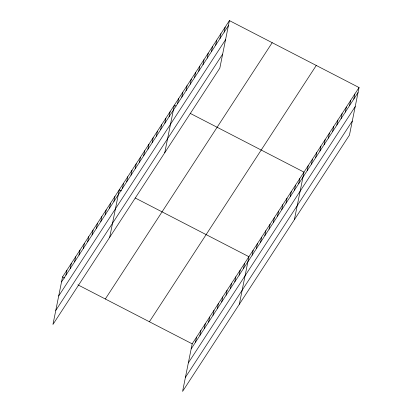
<?xml version="1.0" encoding="UTF-8"?>
<svg xmlns="http://www.w3.org/2000/svg" width="412" height="412" viewBox="0 0 412 412"><rect width="100%" height="100%" fill="white"/><g stroke="black" fill="none" stroke-linecap="round" stroke-linejoin="round"><path stroke-width="0.62" d="M229.412 20.6L62.542 276.905L52.952 324.455L219.823 68.15L229.412 20.6L359.048 87.545L349.458 135.095L182.588 391.4L192.177 343.85L359.048 87.545M65.889 275.231L66.904 270.2M70.256 268.526L71.271 263.495M74.618 261.826L75.633 256.794M78.986 255.121L80 250.089M83.348 248.421L84.362 243.389M87.715 241.715L88.729 236.684M92.077 235.01L93.091 229.978M96.439 228.31L97.453 223.278M100.806 221.605L101.821 216.573M105.168 214.899L106.183 209.873M109.535 208.199L110.55 203.168M113.897 201.494L114.912 196.462M109.69 237.312L119.279 189.762L121.473 190.895M122.498 188.284L123.512 183.252M126.736 181.78L127.751 176.748M130.97 175.275L131.984 170.244M135.208 168.766L136.223 163.734M139.441 162.261L140.456 157.23M143.68 155.757L144.694 150.725M147.913 149.247L148.928 144.215M152.152 142.743L153.166 137.711M156.385 136.238L157.399 131.207M160.623 129.728L161.638 124.697M164.857 123.224L165.871 118.193M169.095 116.72L170.11 111.688M164.754 152.734L174.343 105.178L175.991 106.028M177.567 103.706L178.581 98.674M181.8 97.201L182.815 92.17M186.039 90.692L187.053 85.66M190.272 84.187L191.286 79.155M194.51 77.683L195.525 72.651M198.744 71.173L199.758 66.141M202.982 64.669L203.997 59.637M207.215 58.164L208.23 53.133M211.454 51.654L212.468 46.623M215.687 45.15L216.702 40.119M219.926 38.646L220.94 33.614M224.159 32.136L225.173 27.104M195.525 342.176L196.539 337.145M199.892 335.471L200.907 330.439M204.254 328.771L205.269 323.739M208.621 322.066L209.636 317.034M212.983 315.365L213.998 310.334M217.351 308.66L218.365 303.629M221.713 301.955L222.727 296.923M226.075 295.255L227.089 290.223M230.442 288.549L231.456 283.518M234.804 281.844L235.819 276.818M239.171 275.144L240.186 270.112M243.533 268.439L244.548 263.407M239.326 304.257L248.915 256.707L135.182 197.976M252.134 255.229L253.148 250.197M256.372 248.724L257.387 243.693M260.605 242.22L261.62 237.188M264.844 235.71L265.858 230.679M269.077 229.206L270.092 224.174M273.316 222.701L274.33 217.67M277.549 216.192L278.563 211.16M281.787 209.687L282.802 204.656M286.021 203.183L287.035 198.151M290.259 196.673L291.274 191.642M294.492 190.169L295.507 185.137M298.731 183.664L299.745 178.633M294.389 219.678L303.979 172.123L190.251 113.393M307.203 170.65L308.217 165.619M311.436 164.146L312.451 159.114M315.674 157.636L316.689 152.605M319.908 151.132L320.922 146.1M324.146 144.627L325.161 139.596M328.379 138.118L329.394 133.086M332.618 131.613L333.632 126.582M336.851 125.109L337.866 120.077M341.09 118.599L342.104 113.568M345.323 112.095L346.338 107.063M349.561 105.59L350.576 100.559M353.795 99.081L354.809 94.049M61.527 281.937L228.397 25.632M58.7 295.965L225.565 39.665M55.785 310.421L222.65 54.121M105.323 298.994L272.188 42.694M149.396 321.757L316.267 65.451M191.163 348.882L358.033 92.576M188.335 362.91L355.201 106.61M185.421 377.366L352.286 121.066M62.542 276.905L64.736 278.038M77.899 284.836L192.177 343.85"/></g></svg>
